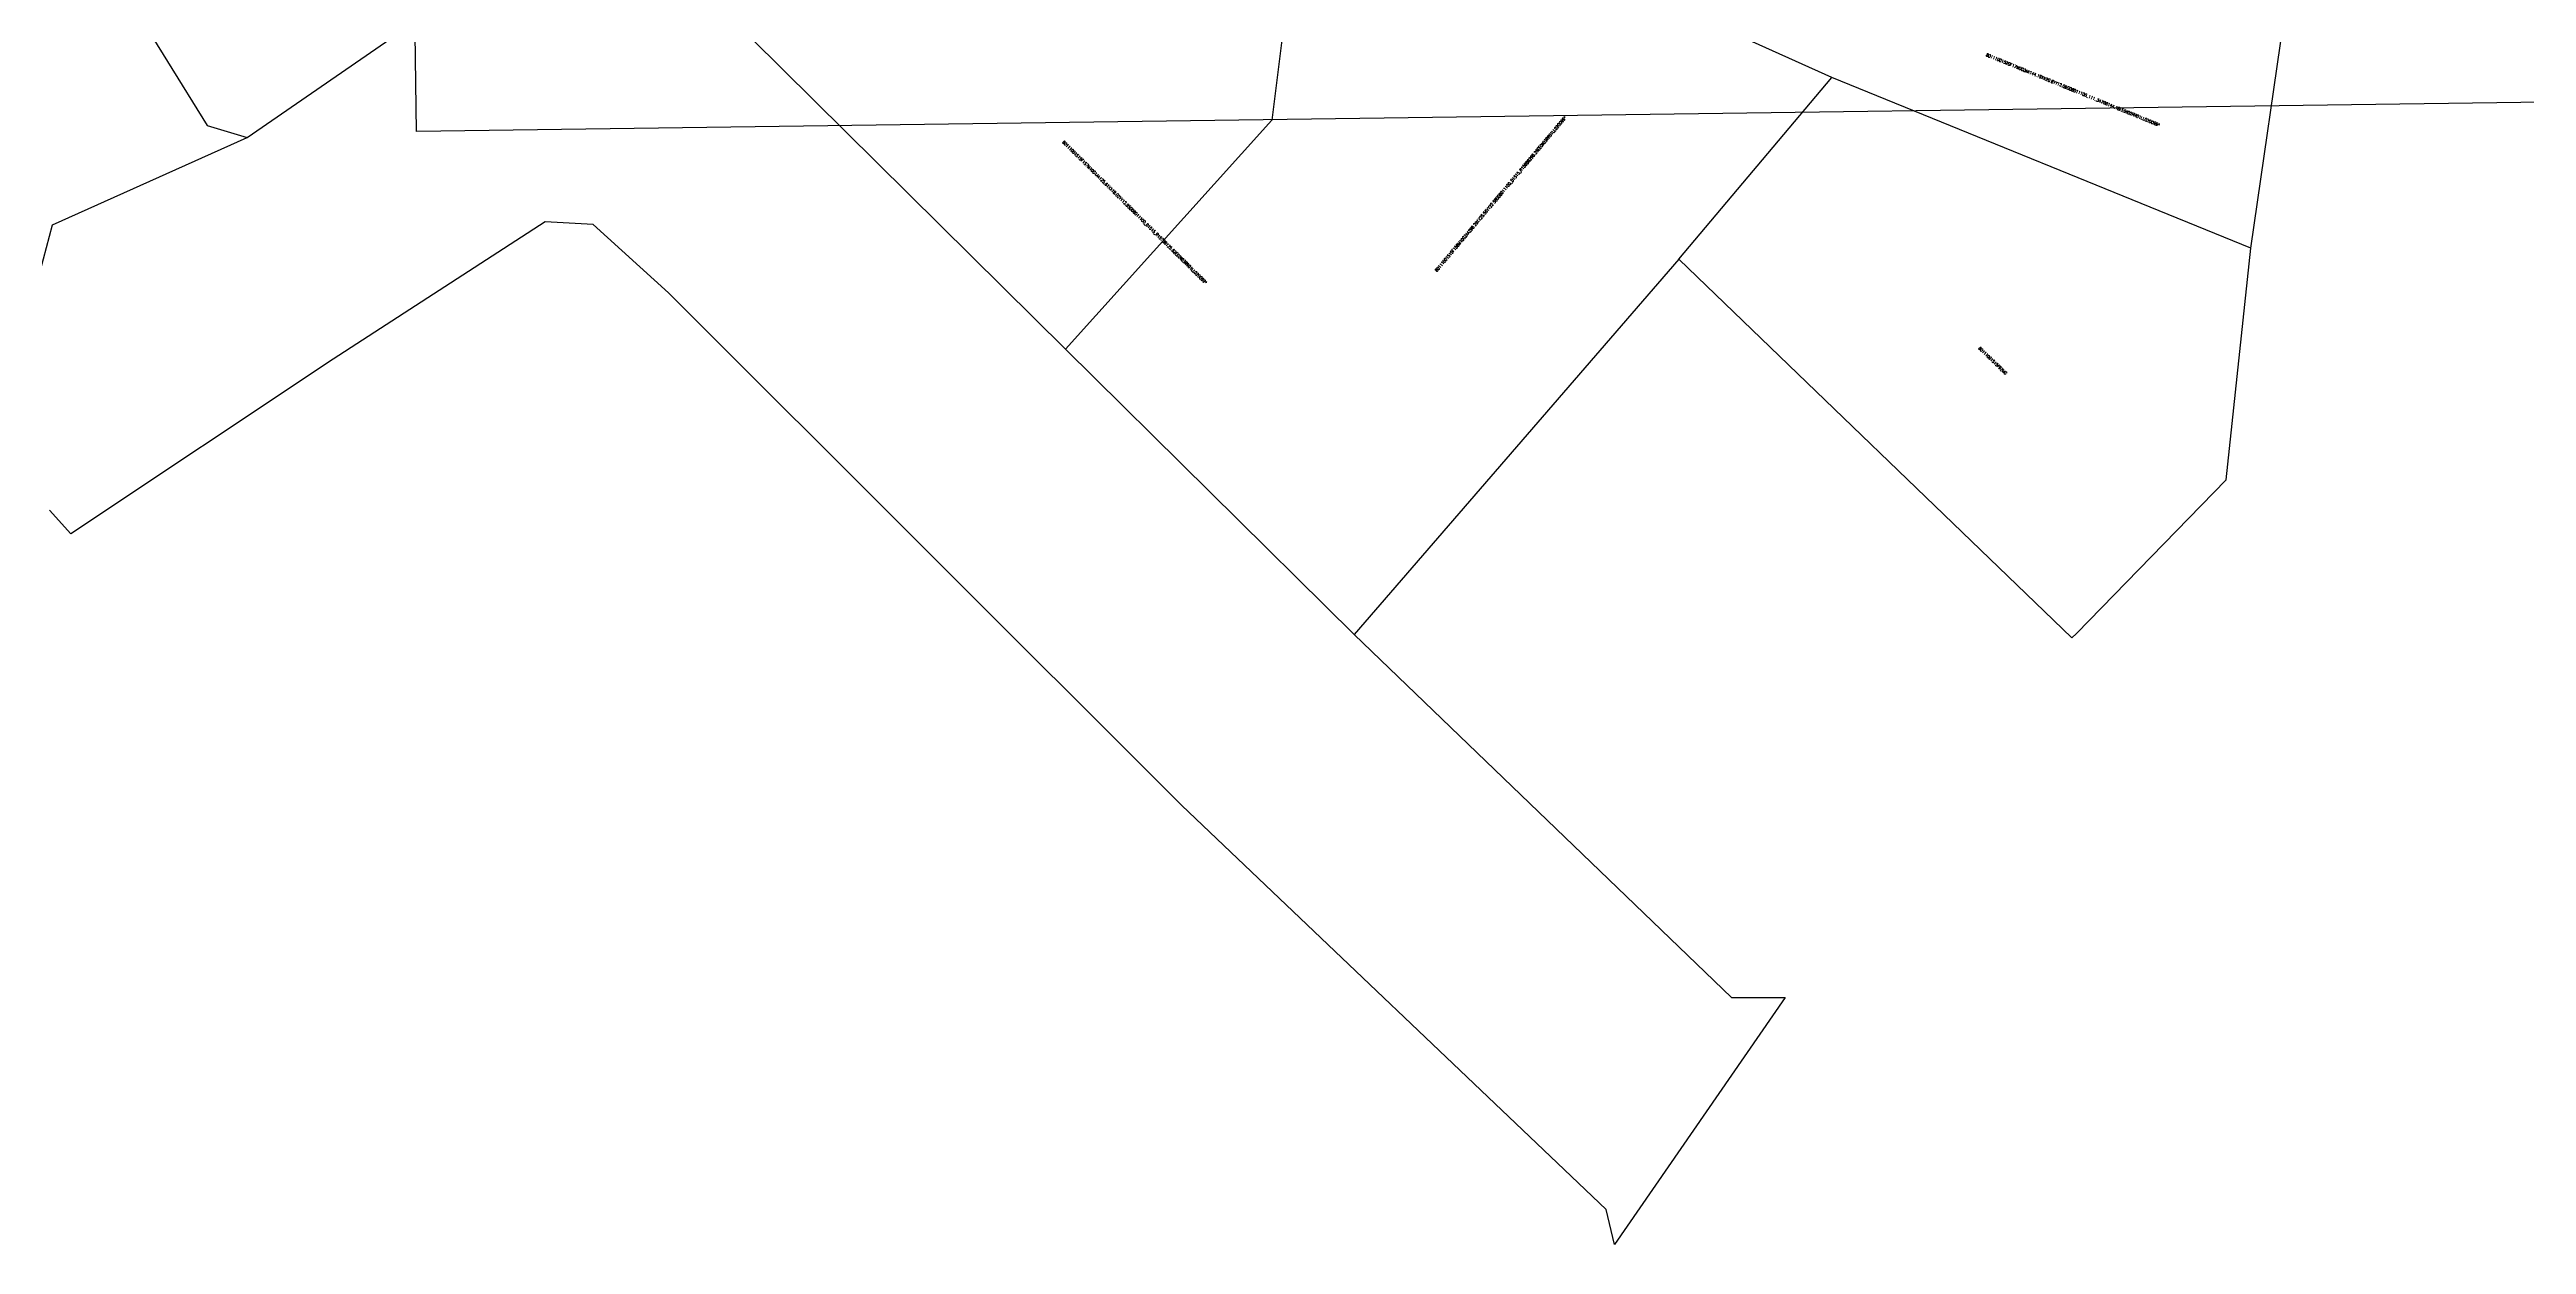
# Model space of a CAD drawing. Extents: x 631941 to 632214, y 3722197 to 3722309.
# Drawn here: x 632010.5 to 632093.1, y 3722219.1 to 3722259 of the extents above; entities that cross this region are included whole.
import ezdxf

# ---------------------------------------------------------------- set-up
doc = ezdxf.new("R2010")
doc.units = 0
doc.layers.get('0').update_dxf_attribs({"linetype": 'CONTINUOUS'})
doc.layers.add('DefArea', color=1, linetype='CONTINUOUS')
doc.layers.add('Out', color=1, linetype='CONTINUOUS')
doc.styles.get("Standard").update_dxf_attribs({"font": 'standard'})

msp = doc.modelspace()

# ---------------------------------------------------------------- linework, layer by layer
for p, q in [((632051.95, 3722261.96), (632051.29, 3722256.65)), ((632069.97, 3722258.08), (632064.58, 3722260.5))]:
    msp.add_line(p, q)
at = {"layer": 'DefArea'}
msp.add_lwpolyline([(632120.786, 3722288.588), (632121.212, 3722257.634), (632022.754, 3722256.278), (632022.328, 3722287.232), (632120.786, 3722288.588)], dxfattribs=at)
at = {"layer": 'Out'}
for p, q in [((632010.51, 3722264.97), (632015.76, 3722256.48)), ((632017.1, 3722256.07), (632029.2, 3722264.45)), ((632083.95, 3722252.38), (632085.38, 3722262.28)), ((632044.4, 3722249.01), (632033.92, 3722259.39)), ((632064.87, 3722252.01), (632069.97, 3722258.08)), ((632083.95, 3722252.38), (632069.97, 3722258.08)), ((632015.76, 3722256.48), (632017.1, 3722256.07)), ((632051.29, 3722256.65), (632044.4, 3722249.01)), ((632010.6, 3722253.16), (632017.1, 3722256.07)), ((632010.2, 3722251.65), (632010.6, 3722253.16)), ((632027.04, 3722253.26), (632019.97, 3722248.67)), ((632028.64, 3722253.17), (632027.04, 3722253.26)), ((632031.16, 3722250.89), (632028.64, 3722253.17)), ((632083.13, 3722244.65), (632083.95, 3722252.38)), ((632064.87, 3722252.01), (632054.03, 3722239.48)), ((632064.87, 3722252.01), (632077.98, 3722239.37)), ((632048.29, 3722233.78), (632031.16, 3722250.89)), ((632044.4, 3722249.01), (632054.03, 3722239.48)), ((632019.97, 3722248.67), (632011.21, 3722242.84)), ((632078.14, 3722239.52), (632083.13, 3722244.65)), ((632011.21, 3722242.84), (632010.5, 3722243.63)), ((632054.03, 3722239.48), (632066.62, 3722227.36)), ((632077.98, 3722239.37), (632078.14, 3722239.52)), ((632062.44, 3722220.29), (632048.29, 3722233.78)), ((632068.42, 3722227.37), (632062.72, 3722219.12)), ((632066.62, 3722227.36), (632068.42, 3722227.37)), ((632062.72, 3722219.12), (632062.44, 3722220.29))]:
    msp.add_line(p, q, dxfattribs=at)

# ---------------------------------------------------------------- texts
msp.add_text('80111001520F17M0G0AA144.19XX20.8YY12.09DD8011100_111_347BB144.18EE0II02RR01LL02OO99*', height=0.1, rotation=-22.18197).set_placement((632075.109, 3722258.794))
for s, rotation, p in [('80111001515F158M10G2AA298.29XX25.56YY22.58DD8011100_D1515_R158BB298.26EE0II03RR01LL02OO99*', 49.9631, (632056.799, 3722251.583)), ('80111001515F157M10G1AA125.61XX18.02YY12.95DD8011100_D1515_R157BB125.62EE0II03RR01LL02OO99*', -44.72533, (632044.288, 3722255.905)), ('80111001515F92MG', -43.95433, (632074.852, 3722249.025))]:
    msp.add_text(s, height=0.1, rotation=rotation, dxfattribs=at).set_placement(p)

doc.saveas('drawing.dxf')
